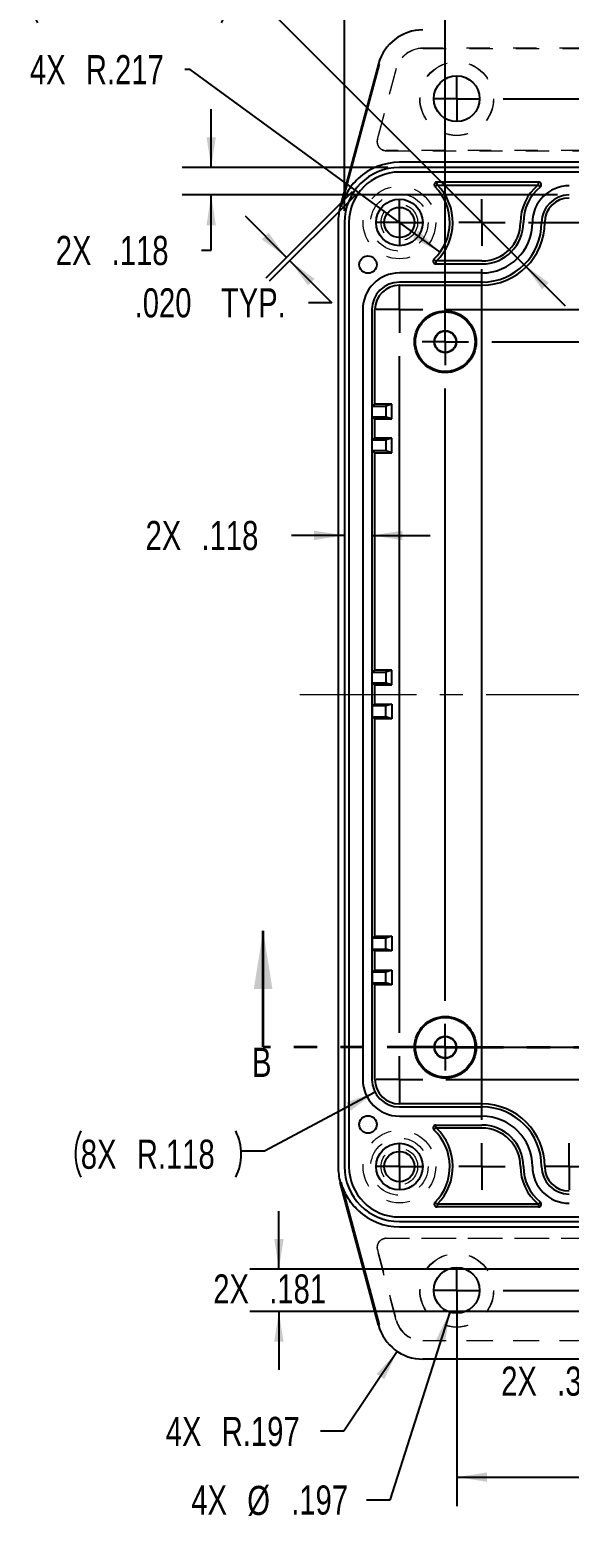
# Model space of a CAD drawing. Header units: inches. Extents: x 0.3 to 21.8, y 0.2 to 16.9.
# Drawn here: x 6.89 to 9.2, y 7.17 to 13.58 of the extents above; entities that cross this region are included whole.
import ezdxf

# ---------------------------------------------------------------- set-up
doc = ezdxf.new("R2010")
doc.units = ezdxf.units.IN
doc.header["$MEASUREMENT"] = 0
for name, pattern in [('CENTERX2', [0.8, 0.5, -0.1, 0.1, -0.1]), ('HIDDEN', [0.075, 0.05, -0.025]), ('PHANTOM', [0.5, 0.25, -0.05, 0.05, -0.05, 0.05, -0.05])]:
    doc.linetypes.add(name, pattern=pattern)
doc.layers.add('SLD-0', color=7, linetype='Continuous')
doc.styles.add('SLDTEXTSTYLE1', font='TXT', dxfattribs={"width": 0.75})
doc.styles.add('SLDTEXTSTYLE3', font='TXT', dxfattribs={"width": 0.6875})
doc.dimstyles.new('SLDDIMSTYLE0', dxfattribs={"dimtxt": 0.125, "dimasz": 0.13, "dimexe": 0, "dimexo": 0.0625, "dimgap": 0.03125, "dimtad": 0, "dimtih": 1, "dimtoh": 1, "dimdec": 3, "dimrnd": 1e-09, "dimzin": 4, "dimdsep": 46, "dimtxsty": 'SLDTEXTSTYLE1', "dimsah": 1, "dimcen": 0.09, "dimadec": 0, "dimazin": 1, "dimtfac": 1, "dimtdec": 3, "dimtmove": 0, "dimatfit": 0, "dimfxl": 0, "dimfrac": 2, "dimtolj": 1, "dimtzin": 12, "dimarcsym": 0})
doc.dimstyles.new('SLDDIMSTYLE1', dxfattribs={"dimtxt": 0.125, "dimasz": 0.13, "dimexe": 0, "dimexo": 0.0625, "dimgap": 0.03125, "dimtad": 0, "dimtih": 1, "dimtoh": 1, "dimdec": 3, "dimrnd": 1e-09, "dimzin": 12, "dimdsep": 46, "dimtxsty": 'SLDTEXTSTYLE1', "dimsah": 1, "dimcen": 0.09, "dimadec": 0, "dimazin": 3, "dimtfac": 1, "dimtdec": 3, "dimtofl": 0, "dimtmove": 0, "dimatfit": 3, "dimfxl": 0, "dimfrac": 2, "dimtolj": 1, "dimtzin": 12, "dimarcsym": 0})
doc.dimstyles.new('SLDDIMSTYLE10', dxfattribs={"dimtxt": 0.125, "dimasz": 0.13, "dimexe": 0, "dimexo": 0.0625, "dimgap": 0.03125, "dimtad": 0, "dimtih": 1, "dimtoh": 1, "dimdec": 3, "dimrnd": 1e-09, "dimzin": 12, "dimdsep": 46, "dimtxsty": 'SLDTEXTSTYLE1', "dimsah": 1, "dimcen": 0, "dimadec": 0, "dimazin": 3, "dimtfac": 1, "dimtdec": 3, "dimtofl": 0, "dimtmove": 0, "dimatfit": 3, "dimfxl": 0, "dimfrac": 2, "dimtolj": 1, "dimtzin": 12, "dimarcsym": 0})
doc.dimstyles.new('SLDDIMSTYLE3', dxfattribs={"dimtxt": 0.125, "dimasz": 0.13, "dimexe": 0, "dimexo": 0.0625, "dimgap": 0.03125, "dimtad": 0, "dimtih": 1, "dimtoh": 1, "dimdec": 3, "dimrnd": 1e-09, "dimzin": 12, "dimdsep": 46, "dimtxsty": 'SLDTEXTSTYLE1', "dimsah": 1, "dimcen": 0, "dimadec": 0, "dimazin": 3, "dimtfac": 1, "dimtdec": 3, "dimtofl": 0, "dimtmove": 1, "dimatfit": 3, "dimfxl": 0, "dimfrac": 2, "dimtolj": 1, "dimtzin": 12, "dimarcsym": 0})
doc.dimstyles.new('SLDDIMSTYLE4', dxfattribs={"dimtxt": 0.125, "dimasz": 0.13, "dimexe": 0, "dimexo": 0.0625, "dimgap": 0.03125, "dimtad": 0, "dimtih": 1, "dimtoh": 1, "dimdec": 3, "dimrnd": 1e-09, "dimzin": 12, "dimdsep": 46, "dimtxsty": 'SLDTEXTSTYLE1', "dimsah": 1, "dimcen": 0, "dimadec": 0, "dimazin": 3, "dimtfac": 1, "dimtdec": 3, "dimtofl": 0, "dimtmove": 1, "dimatfit": 3, "dimfxl": 0, "dimfrac": 2, "dimtolj": 1, "dimtzin": 12, "dimarcsym": 0})
doc.dimstyles.new('SLDDIMSTYLE6', dxfattribs={"dimtxt": 0.125, "dimasz": 0.13, "dimexe": 0, "dimexo": 0.0625, "dimgap": 0.03125, "dimtad": 0, "dimtih": 1, "dimtoh": 1, "dimdec": 3, "dimrnd": 1e-09, "dimzin": 12, "dimdsep": 46, "dimtxsty": 'SLDTEXTSTYLE1', "dimsah": 1, "dimcen": 0.09, "dimadec": 0, "dimazin": 3, "dimtfac": 1, "dimtdec": 3, "dimtmove": 0, "dimatfit": 0, "dimfxl": 0, "dimfrac": 2, "dimtolj": 1, "dimtzin": 12, "dimarcsym": 0})
doc.dimstyles.new('SLDDIMSTYLE8', dxfattribs={"dimtxt": 0.125, "dimasz": 0.13, "dimexe": 0, "dimexo": 0.0625, "dimgap": 0.03125, "dimtad": 0, "dimtih": 1, "dimtoh": 1, "dimdec": 3, "dimrnd": 1e-09, "dimzin": 12, "dimdsep": 46, "dimtxsty": 'SLDTEXTSTYLE1', "dimsah": 1, "dimcen": 0, "dimadec": 0, "dimazin": 3, "dimtfac": 1, "dimtdec": 3, "dimtofl": 0, "dimtmove": 0, "dimatfit": 3, "dimfxl": 0, "dimfrac": 2, "dimtolj": 1, "dimtzin": 12, "dimarcsym": 0})
doc.dimstyles.new('SLDDIMSTYLE9', dxfattribs={"dimtxt": 0.125, "dimasz": 0.13, "dimexe": 0, "dimexo": 0.0625, "dimgap": 0.03125, "dimtad": 0, "dimtih": 1, "dimtoh": 1, "dimdec": 3, "dimrnd": 1e-09, "dimzin": 12, "dimdsep": 46, "dimtxsty": 'SLDTEXTSTYLE1', "dimsah": 1, "dimcen": 0, "dimadec": 0, "dimazin": 3, "dimtfac": 1, "dimtdec": 3, "dimtofl": 0, "dimtmove": 0, "dimatfit": 3, "dimfxl": 0, "dimfrac": 2, "dimtolj": 1, "dimtzin": 12, "dimarcsym": 0})

# ---------------------------------------------------------------- blocks, each defined once
blk = doc.blocks.new('_D')
at = {"layer": 'SLD-0'}
for p, q in [((8.2689, 12.8883), (7.8986, 12.5181)), ((8.2828, 12.8744), (7.9126, 12.5042)), ((7.987, 12.6065), (7.8103, 12.7833)), ((8.001, 12.5926), (8.1811, 12.4125)), ((8.1811, 12.4125), (8.0811, 12.4125))]:
    blk.add_line(p, q, dxfattribs=at)
for points in [[(7.987, 12.6065), (7.9093, 12.7126), (7.881, 12.6843)], [(8.001, 12.5926), (8.0787, 12.4865), (8.107, 12.5148)]]:
    blk.add_solid(points, dxfattribs=at)
at = {"layer": 'SLD-0', "char_height": 0.125, "attachment_point": 1, "style": 'SLDTEXTSTYLE1'}
for s, insert in [('.020', (7.3349, 12.4744)), ('TYP.', (7.7049, 12.4744))]:
    blk.add_mtext(s, dxfattribs=dict(at, insert=insert))
blk = doc.blocks.new('_D_2')
at = {"layer": 'SLD-0'}
for p, q in [((8.2351, 12.8068), (8.2351, 14.3383)), ((11.7781, 12.8068), (11.7781, 14.3383)), ((8.2351, 14.2133), (9.7615, 14.2133)), ((11.7781, 14.2133), (10.3021, 14.2133))]:
    blk.add_line(p, q, dxfattribs=at)
for points in [[(8.2351, 14.2133), (8.3651, 14.1933), (8.3651, 14.2333)], [(11.7781, 14.2133), (11.6481, 14.2333), (11.6481, 14.1933)]]:
    blk.add_solid(points, dxfattribs=at)
at = {"layer": 'SLD-0', "insert": (9.824, 14.2752), "char_height": 0.125, "attachment_point": 1, "style": 'SLDTEXTSTYLE1'}
blk.add_mtext('3.543', dxfattribs=at)
blk = doc.blocks.new('_D_4')
at = {"layer": 'SLD-0'}
for p, q in [((7.8704, 13.7128), (7.7704, 13.7128)), ((9.0065, 12.5757), (7.8704, 13.7128)), ((9.0065, 12.5757), (9.1832, 12.3989))]:
    blk.add_line(p, q, dxfattribs=at)
for centre, start, end in [((7.1168, 13.7128), 153.43495, 206.56505), ((7.5095, 13.7128), 333.43495, 26.56505)]:
    blk.add_arc(centre, 0.2218, start, end, dxfattribs=at)
blk.add_solid([(9.0065, 12.5757), (9.0842, 12.4696), (9.1125, 12.4979)], dxfattribs=at)
at = {"layer": 'SLD-0', "char_height": 0.125, "attachment_point": 1}
for s, insert, style in [('4X R', (6.9809, 13.7747), 'SLDTEXTSTYLE3'), ('.256', (7.3222, 13.7747), 'SLDTEXTSTYLE1')]:
    blk.add_mtext(s, dxfattribs=dict(at, insert=insert, style=style))
blk = doc.blocks.new('_D_5')
at = {"layer": 'SLD-0'}
for p, q in [((7.5736, 13.4133), (7.5498, 13.4133)), ((8.6459, 12.629), (7.5736, 13.4133))]:
    blk.add_line(p, q, dxfattribs=at)
blk.add_solid([(8.6459, 12.629), (8.5528, 12.7219), (8.5291, 12.6896)], dxfattribs=at)
at = {"layer": 'SLD-0', "char_height": 0.125, "attachment_point": 1, "style": 'SLDTEXTSTYLE1'}
for s, insert in [('4X', (6.8853, 13.4752)), ('R.217', (7.1254, 13.4752))]:
    blk.add_mtext(s, dxfattribs=dict(at, insert=insert))
blk = doc.blocks.new('_D_8')
at = {"layer": 'SLD-0'}
for p, q in [((7.6634, 12.9928), (7.6634, 13.2428)), ((8.4211, 12.9928), (7.5384, 12.9928)), ((9.1496, 12.8748), (7.5384, 12.8748)), ((7.6634, 12.6373), (7.6634, 12.8748)), ((7.6219, 12.6373), (7.6634, 12.6373))]:
    blk.add_line(p, q, dxfattribs=at)
for points in [[(7.6634, 12.9928), (7.6834, 13.1228), (7.6434, 13.1228)], [(7.6634, 12.8748), (7.6434, 12.7448), (7.6834, 12.7448)]]:
    blk.add_solid(points, dxfattribs=at)
at = {"layer": 'SLD-0', "char_height": 0.125, "attachment_point": 1, "style": 'SLDTEXTSTYLE1'}
for s, insert in [('2X', (6.9962, 12.6992)), ('.118', (7.2363, 12.6992))]:
    blk.add_mtext(s, dxfattribs=dict(at, insert=insert))
blk = doc.blocks.new('_D_9')
at = {"layer": 'SLD-0'}
for p, q in [((8.2351, 11.4138), (8.0075, 11.4138)), ((8.3531, 11.4138), (8.6031, 11.4138))]:
    blk.add_line(p, q, dxfattribs=at)
for points in [[(8.2351, 11.4138), (8.1051, 11.4338), (8.1051, 11.3938)], [(8.3531, 11.4138), (8.4831, 11.3938), (8.4831, 11.4338)]]:
    blk.add_solid(points, dxfattribs=at)
at = {"layer": 'SLD-0', "char_height": 0.125, "attachment_point": 1, "style": 'SLDTEXTSTYLE1'}
for s, insert in [('2X', (7.3817, 11.4758)), ('.118', (7.6218, 11.4758))]:
    blk.add_mtext(s, dxfattribs=dict(at, insert=insert))
blk = doc.blocks.new('_D_11')
at = {"layer": 'SLD-0'}
for p, q in [((8.3669, 9.0235), (7.8919, 8.7711)), ((7.8919, 8.7711), (7.7919, 8.7711))]:
    blk.add_line(p, q, dxfattribs=at)
for centre, start, end in [((7.3024, 8.7584), 153.43495, 206.56505), ((7.5701, 8.7584), 333.43495, 26.56505)]:
    blk.add_arc(centre, 0.2219, start, end, dxfattribs=at)
blk.add_solid([(8.3669, 9.0235), (8.2427, 8.9801), (8.2615, 8.9448)], dxfattribs=at)
at = {"layer": 'SLD-0', "char_height": 0.125, "attachment_point": 1, "style": 'SLDTEXTSTYLE1'}
for s, insert in [('8X', (7.1039, 8.8203)), ('R.118', (7.344, 8.8203))]:
    blk.add_mtext(s, dxfattribs=dict(at, insert=insert))
blk = doc.blocks.new('_D_12')
at = {"layer": 'SLD-0'}
for p, q in [((8.4621, 7.9115), (8.233, 7.5687)), ((8.233, 7.5687), (8.133, 7.5687))]:
    blk.add_line(p, q, dxfattribs=at)
blk.add_solid([(8.4621, 7.9115), (8.3733, 7.8145), (8.4065, 7.7923)], dxfattribs=at)
at = {"layer": 'SLD-0', "char_height": 0.125, "attachment_point": 1, "style": 'SLDTEXTSTYLE1'}
for s, insert in [('R.197', (7.7085, 7.6306)), ('4X', (7.4684, 7.6306))]:
    blk.add_mtext(s, dxfattribs=dict(at, insert=insert))
blk = doc.blocks.new('_D_13')
at = {"layer": 'SLD-0'}
for p, q in [((8.6873, 8.0798), (8.4299, 7.2737)), ((8.4299, 7.2737), (8.3299, 7.2737))]:
    blk.add_line(p, q, dxfattribs=at)
blk.add_solid([(8.6873, 8.0798), (8.6287, 7.962), (8.6668, 7.9499)], dxfattribs=at)
at = {"layer": 'SLD-0', "char_height": 0.125, "attachment_point": 1, "style": 'SLDTEXTSTYLE1'}
for s, insert in [('4X', (7.5781, 7.3363)), ('%%c', (7.8182, 7.3344)), ('.197', (8.0067, 7.3363))]:
    blk.add_mtext(s, dxfattribs=dict(at, insert=insert))
blk = doc.blocks.new('_D_14')
at = {"layer": 'SLD-0'}
for p, q in [((9.8819, 8.062), (9.5715, 7.7846)), ((9.5715, 7.7846), (9.4715, 7.7846))]:
    blk.add_line(p, q, dxfattribs=at)
blk.add_arc((10.0066, 8.1735), 0.1673, 163.87362, 258.55438, dxfattribs=at)
blk.add_solid([(9.8819, 8.062), (9.7716, 7.9903), (9.7983, 7.9605)], dxfattribs=at)
at = {"layer": 'SLD-0', "char_height": 0.125, "attachment_point": 1, "style": 'SLDTEXTSTYLE1'}
for s, insert in [('2X', (8.9081, 7.8465)), ('.335', (9.1482, 7.8465))]:
    blk.add_mtext(s, dxfattribs=dict(at, insert=insert))
blk = doc.blocks.new('_D_15')
at = {"layer": 'SLD-0'}
for p, q in [((7.954, 8.2641), (7.954, 8.5141)), ((10.0973, 8.2641), (7.829, 8.2641)), ((9.6613, 8.083), (7.829, 8.083)), ((7.954, 8.083), (7.954, 7.833))]:
    blk.add_line(p, q, dxfattribs=at)
for points in [[(7.954, 8.2641), (7.974, 8.3941), (7.934, 8.3941)], [(7.954, 8.083), (7.934, 7.953), (7.974, 7.953)]]:
    blk.add_solid(points, dxfattribs=at)
at = {"layer": 'SLD-0', "char_height": 0.125, "attachment_point": 1, "style": 'SLDTEXTSTYLE1'}
for s, insert in [('2X', (7.6723, 8.2422)), ('.181', (7.9124, 8.2422))]:
    blk.add_mtext(s, dxfattribs=dict(at, insert=insert))
blk = doc.blocks.new('_D_18')
at = {"layer": 'SLD-0'}
for p, q in [((8.7172, 8.1235), (8.7172, 7.247)), ((11.296, 8.1235), (11.296, 7.247)), ((8.7172, 7.372), (9.7327, 7.372)), ((11.296, 7.372), (10.3884, 7.372))]:
    blk.add_line(p, q, dxfattribs=at)
for points in [[(8.7172, 7.372), (8.8472, 7.352), (8.8472, 7.392)], [(11.296, 7.372), (11.166, 7.392), (11.166, 7.352)]]:
    blk.add_solid(points, dxfattribs=at)
at = {"layer": 'SLD-0', "char_height": 0.125, "attachment_point": 1, "style": 'SLDTEXTSTYLE1'}
for s, insert in [('2X', (9.7327, 7.4339)), ('2.579', (9.9728, 7.4339))]:
    blk.add_mtext(s, dxfattribs=dict(at, insert=insert))
blk = doc.blocks.new('_D_23')
at = {"layer": 'SLD-0'}
for p, q in [((8.6682, 12.2948), (8.6682, 14.1021)), ((11.345, 12.2948), (11.345, 14.1021)), ((8.6682, 13.9771), (9.8005, 13.9771)), ((11.345, 13.9771), (10.263, 13.9771))]:
    blk.add_line(p, q, dxfattribs=at)
for centre, start, end in [((10.0224, 13.9644), 153.43495, 206.56505), ((10.0412, 13.9644), 333.43495, 26.56505)]:
    blk.add_arc(centre, 0.2219, start, end, dxfattribs=at)
for points in [[(8.6682, 13.9771), (8.7982, 13.9571), (8.7982, 13.9971)], [(11.345, 13.9771), (11.215, 13.9971), (11.215, 13.9571)]]:
    blk.add_solid(points, dxfattribs=at)
at = {"layer": 'SLD-0', "insert": (9.824, 14.0263), "char_height": 0.125, "attachment_point": 1, "style": 'SLDTEXTSTYLE1'}
blk.add_mtext('2.677', dxfattribs=at)
blk = doc.blocks.new('SW_CENTERMARKSYMBOL_0')
at = {"layer": 'SLD-0', "color": 0}
for p, q in [((0, 0), (0, 0.1)), ((0.3545, 0), (0.3545, 0.1)), ((2.7165, 0), (2.7165, 0.1)), ((3.071, 0), (3.071, 0.1)), ((0, 0), (-0.1, 0)), ((0, 0), (0, -0.1)), ((0, 0), (0.1, 0)), ((0.3545, 0), (0.2545, 0)), ((0.3545, 0), (0.3545, -0.1)), ((0.3545, 0), (0.4545, 0)), ((0.5545, 0), (2.5165, 0)), ((2.7165, 0), (2.6165, 0)), ((2.7165, 0), (2.7165, -0.1)), ((2.7165, 0), (2.8165, 0)), ((3.071, 0), (2.971, 0)), ((3.071, 0), (3.071, -0.1)), ((3.071, 0), (3.171, 0)), ((0.3545, -3.852), (0.3545, -0.2)), ((2.7165, -3.852), (2.7165, -0.2)), ((0, -0.374), (0, -0.274)), ((3.071, -0.374), (3.071, -0.274)), ((0, -0.374), (-0.1, -0.374)), ((0, -0.374), (0, -0.474)), ((0, -0.374), (0.1, -0.374)), ((0.2, -0.374), (2.871, -0.374)), ((3.071, -0.374), (2.971, -0.374)), ((3.071, -0.374), (3.071, -0.474)), ((3.071, -0.374), (3.171, -0.374)), ((0.1971, -0.512), (0.1971, -0.412)), ((2.8739, -0.512), (2.8739, -0.412)), ((0.1971, -0.512), (0.0971, -0.512)), ((0.1971, -0.512), (0.1971, -0.612)), ((0.1971, -0.512), (0.2971, -0.512)), ((0.3971, -0.512), (2.6739, -0.512)), ((2.8739, -0.512), (2.7739, -0.512)), ((2.8739, -0.512), (2.8739, -0.612)), ((2.8739, -0.512), (2.9739, -0.512)), ((0, -3.478), (0, -0.574)), ((3.071, -3.478), (3.071, -0.574)), ((0.1971, -3.34), (0.1971, -0.712)), ((2.8739, -3.34), (2.8739, -0.712)), ((0.1971, -3.54), (0.1971, -3.44)), ((2.8739, -3.54), (2.8739, -3.44)), ((0, -3.678), (0, -3.578)), ((0.1971, -3.54), (0.0971, -3.54)), ((0.1971, -3.54), (0.1971, -3.64)), ((0.1971, -3.54), (0.2971, -3.54)), ((0.3971, -3.54), (2.6739, -3.54)), ((2.8739, -3.54), (2.7739, -3.54)), ((2.8739, -3.54), (2.8739, -3.64)), ((2.8739, -3.54), (2.9739, -3.54)), ((3.071, -3.678), (3.071, -3.578)), ((0, -3.678), (-0.1, -3.678)), ((0, -3.678), (0, -3.778)), ((0, -3.678), (0.1, -3.678)), ((0.2, -3.678), (2.871, -3.678)), ((3.071, -3.678), (2.971, -3.678)), ((3.071, -3.678), (3.071, -3.778)), ((3.071, -3.678), (3.171, -3.678)), ((0, -4.052), (0, -3.952)), ((0.3545, -4.052), (0.3545, -3.952)), ((0.7285, -4.052), (0.7285, -3.952)), ((2.3425, -4.052), (2.3425, -3.952)), ((2.7165, -4.052), (2.7165, -3.952)), ((3.071, -4.052), (3.071, -3.952)), ((0, -4.052), (-0.1, -4.052)), ((0, -4.052), (0, -4.152)), ((0, -4.052), (0.1, -4.052)), ((0.3545, -4.052), (0.2545, -4.052)), ((0.3545, -4.052), (0.3545, -4.152)), ((0.3545, -4.052), (0.4545, -4.052)), ((0.7285, -4.052), (0.6285, -4.052)), ((0.7285, -4.052), (0.7285, -4.152)), ((0.7285, -4.052), (0.8285, -4.052)), ((0.9285, -4.052), (2.1425, -4.052)), ((2.3425, -4.052), (2.2425, -4.052)), ((2.3425, -4.052), (2.3425, -4.152)), ((2.3425, -4.052), (2.4425, -4.052)), ((2.7165, -4.052), (2.6165, -4.052)), ((2.7165, -4.052), (2.7165, -4.152)), ((2.7165, -4.052), (2.8165, -4.052)), ((3.071, -4.052), (2.971, -4.052)), ((3.071, -4.052), (3.071, -4.152)), ((3.071, -4.052), (3.171, -4.052))]:
    blk.add_line(p, q, dxfattribs=at)
blk = doc.blocks.new('SW_CENTERMARKSYMBOL_1')
at = {"layer": 'SLD-0', "color": 0}
for p, q in [((0, 0), (0, 0.1)), ((0.9941, 0), (0.9941, 0.1)), ((1.2894, 0), (1.2894, 0.1)), ((1.5846, 0), (1.5846, 0.1)), ((2.5787, 0), (2.5787, 0.1)), ((0, 0), (-0.1, 0)), ((0, 0), (0, -0.1)), ((0, 0), (0.1, 0)), ((0.2, 0), (0.7941, 0)), ((0.9941, 0), (0.8941, 0)), ((0.9941, 0), (0.9941, -0.1)), ((0.9941, 0), (1.0941, 0)), ((1.2894, 0), (1.1894, 0)), ((1.2894, 0), (1.2894, -0.1)), ((1.2894, 0), (1.3894, 0)), ((1.5846, 0), (1.4846, 0)), ((1.5846, 0), (1.5846, -0.1)), ((1.5846, 0), (1.6846, 0)), ((1.7846, 0), (2.3787, 0)), ((2.5787, 0), (2.4787, 0)), ((2.5787, 0), (2.5787, -0.1)), ((2.5787, 0), (2.6787, 0))]:
    blk.add_line(p, q, dxfattribs=at)
blk = doc.blocks.new('SW_CENTERMARKSYMBOL_2')
at = {"layer": 'SLD-0', "color": 0}
for p, q in [((0, 0), (0, 0.1)), ((0.9941, 0), (0.9941, 0.1)), ((1.2894, 0), (1.2894, 0.1)), ((1.5846, 0), (1.5846, 0.1)), ((2.5787, 0), (2.5787, 0.1)), ((0, 0), (-0.1, 0)), ((0, 0), (0, -0.1)), ((0, 0), (0.1, 0)), ((0.2, 0), (0.7941, 0)), ((0.9941, 0), (0.8941, 0)), ((0.9941, 0), (0.9941, -0.1)), ((0.9941, 0), (1.0941, 0)), ((1.2894, 0), (1.1894, 0)), ((1.2894, 0), (1.2894, -0.1)), ((1.2894, 0), (1.3894, 0)), ((1.5846, 0), (1.4846, 0)), ((1.5846, 0), (1.5846, -0.1)), ((1.5846, 0), (1.6846, 0)), ((1.7846, 0), (2.3787, 0)), ((2.5787, 0), (2.4787, 0)), ((2.5787, 0), (2.5787, -0.1)), ((2.5787, 0), (2.6787, 0))]:
    blk.add_line(p, q, dxfattribs=at)

msp = doc.modelspace()

# ---------------------------------------------------------------- linework, layer by layer
at = {"color": 7, "linetype": 'HIDDEN', "lineweight": 18}
for p, q in [((9.8589646, 13.504633), (8.5715509, 13.504633)), ((8.5715509, 13.5036022), (9.8559041, 13.5036022)), ((8.457465, 13.4170919), (8.3763036, 13.1141928)), ((8.3772991, 13.113926), (8.4584607, 13.4168253)), ((9.8653643, 13.0656637), (8.414332, 13.0656637)), ((8.414332, 13.0646331), (9.8686863, 13.0646331)), ((8.457465, 8.0445521), (8.3763036, 8.3474512)), ((8.3772991, 8.347718), (8.4584607, 8.0448188)), ((8.414332, 8.397011), (9.8686863, 8.397011)), ((9.8653643, 8.3959803), (8.414332, 8.3959803)), ((8.5715509, 7.9580418), (9.8559041, 7.9580418)), ((9.8589646, 7.957011), (8.5715509, 7.957011))]:
    msp.add_line(p, q, dxfattribs=at)
at = {"color": 7, "linetype": 'Continuous', "lineweight": 25}
for p, q in [((8.3814079, 13.4374716), (8.2172538, 12.82484)), ((8.2209163, 12.8238586), (8.3850703, 13.4364901)), ((11.5421001, 13.0151562), (8.4711002, 13.0151562)), ((11.5421001, 12.992822), (8.4711002, 12.992822)), ((11.5421001, 12.973137), (8.4711002, 12.973137)), ((8.6328335, 12.9180189), (8.624468, 12.9096811)), ((8.6328335, 12.9180189), (8.6328335, 12.9298299)), ((9.0684043, 12.9298299), (8.6328335, 12.9298299)), ((8.6349509, 12.917134), (8.6328335, 12.9180189)), ((8.6349509, 12.917134), (9.0659379, 12.917134)), ((9.0684043, 12.9180189), (9.0684043, 12.9298299)), ((9.0684043, 12.9180189), (9.0758584, 12.9088571)), ((8.2082991, 12.756822), (8.2082991, 8.704822)), ((8.2351001, 12.756822), (8.2351001, 8.704822)), ((8.2547852, 12.756822), (8.2547852, 8.704822)), ((8.6276994, 12.590633), (8.6195995, 12.599229)), ((8.6276994, 12.590633), (8.6276994, 12.5788221)), ((8.6276994, 12.5788221), (8.8255569, 12.5788221)), ((8.8255569, 12.5915178), (8.6299131, 12.5915178)), ((8.8255569, 12.5401921), (8.4711002, 12.5401921)), ((8.8255569, 12.500822), (8.4711002, 12.500822)), ((8.4711002, 12.4876108), (8.8255569, 12.4876108)), ((8.3137301, 12.3828219), (8.3137301, 9.0788221)), ((8.3531001, 12.3828219), (8.3531001, 9.0788221)), ((8.3663114, 11.9766635), (8.3663114, 12.3828219)), ((8.3539728, 11.9687669), (8.3663114, 11.9766635)), ((8.3539728, 11.9217669), (8.3539728, 11.9687669)), ((8.3539728, 11.9687669), (8.4133429, 11.9687669)), ((8.4380219, 11.9766635), (8.3663114, 11.9766635)), ((8.4380219, 11.9766635), (8.4133429, 11.9687669)), ((8.4133429, 11.9687669), (8.4133429, 11.9217669)), ((8.4380219, 11.9138704), (8.4380219, 11.9766635)), ((8.3663114, 11.9138704), (8.3539728, 11.9217669)), ((8.4133429, 11.9217669), (8.3539728, 11.9217669)), ((8.3663114, 11.8312382), (8.3663114, 11.9138704)), ((8.3663114, 11.9138704), (8.4380219, 11.9138704)), ((8.4380219, 11.9138704), (8.4133429, 11.9217669)), ((8.3539728, 11.8233417), (8.3663114, 11.8312382)), ((8.3539728, 11.7763417), (8.3539728, 11.8233417)), ((8.3539728, 11.8233417), (8.4133429, 11.8233417)), ((8.4380219, 11.8312382), (8.3663114, 11.8312382)), ((8.4380219, 11.8312382), (8.4133429, 11.8233417)), ((8.4133429, 11.8233417), (8.4133429, 11.7763417)), ((8.4380219, 11.7684452), (8.4380219, 11.8312382)), ((8.3663114, 11.7684452), (8.3539728, 11.7763417)), ((8.4133429, 11.7763417), (8.3539728, 11.7763417)), ((8.3663114, 10.8349312), (8.3663114, 11.7684452)), ((8.3663114, 11.7684452), (8.4380219, 11.7684452)), ((8.4380219, 11.7684452), (8.4133429, 11.7763417)), ((8.3539728, 10.8270346), (8.3663114, 10.8349312)), ((8.3539728, 10.7800346), (8.3539728, 10.8270346)), ((8.3539728, 10.8270346), (8.4133429, 10.8270346)), ((8.3663114, 10.7721381), (8.3539728, 10.7800346)), ((8.4133429, 10.7800346), (8.3539728, 10.7800346)), ((8.4380219, 10.8349312), (8.3663114, 10.8349312)), ((8.4380219, 10.8349312), (8.4133429, 10.8270346)), ((8.4133429, 10.8270346), (8.4133429, 10.7800346)), ((8.4380219, 10.7721381), (8.4133429, 10.7800346)), ((8.4380219, 10.7721381), (8.4380219, 10.8349312)), ((8.3663114, 10.689506), (8.3663114, 10.7721381)), ((8.3663114, 10.7721381), (8.4380219, 10.7721381)), ((8.3663114, 10.689506), (8.3539728, 10.6816094)), ((8.3539728, 10.6816094), (8.3539728, 10.6346094)), ((8.4133429, 10.6816094), (8.3539728, 10.6816094)), ((8.3663114, 10.689506), (8.4380219, 10.689506)), ((8.4380219, 10.689506), (8.4133429, 10.6816094)), ((8.4133429, 10.6346094), (8.4133429, 10.6816094)), ((8.4380219, 10.689506), (8.4380219, 10.6267129)), ((8.3539728, 10.6346094), (8.3663114, 10.6267129)), ((8.3539728, 10.6346094), (8.4133429, 10.6346094)), ((8.3663114, 9.6931989), (8.3663114, 10.6267129)), ((8.4380219, 10.6267129), (8.3663114, 10.6267129)), ((8.4380219, 10.6267129), (8.4133429, 10.6346094)), ((8.3663114, 9.6931989), (8.3539728, 9.6853024)), ((8.3539728, 9.6853024), (8.3539728, 9.6383023)), ((8.4133429, 9.6853024), (8.3539728, 9.6853024)), ((8.3663114, 9.6931989), (8.4380219, 9.6931989)), ((8.4380219, 9.6931989), (8.4133429, 9.6853024)), ((8.4133429, 9.6383023), (8.4133429, 9.6853024)), ((8.4380219, 9.6931989), (8.4380219, 9.6304058)), ((8.3539728, 9.6383023), (8.3663114, 9.6304058)), ((8.3539728, 9.6383023), (8.4133429, 9.6383023)), ((8.3663114, 9.5477737), (8.3663114, 9.6304058)), ((8.4380219, 9.6304058), (8.3663114, 9.6304058)), ((8.4380219, 9.6304058), (8.4133429, 9.6383023)), ((8.3663114, 9.5477737), (8.3539728, 9.5398771)), ((8.3539728, 9.5398771), (8.3539728, 9.4928771)), ((8.4133429, 9.5398771), (8.3539728, 9.5398771)), ((8.3539728, 9.4928771), (8.3663114, 9.4849805)), ((8.3539728, 9.4928771), (8.4133429, 9.4928771)), ((8.3663114, 9.5477737), (8.4380219, 9.5477737)), ((8.4380219, 9.5477737), (8.4133429, 9.5398771)), ((8.4133429, 9.4928771), (8.4133429, 9.5398771)), ((8.4380219, 9.4849805), (8.4133429, 9.4928771)), ((8.4380219, 9.5477737), (8.4380219, 9.4849805)), ((8.3663114, 9.0788221), (8.3663114, 9.4849805)), ((8.4380219, 9.4849805), (8.3663114, 9.4849805)), ((8.8255569, 8.9740332), (8.4711002, 8.9740332)), ((8.4711002, 8.9608221), (8.8255569, 8.9608221)), ((8.4711002, 8.9214519), (8.8255569, 8.9214519)), ((8.6276994, 8.871011), (8.6195995, 8.862415)), ((8.6276994, 8.871011), (8.6276994, 8.882822)), ((8.6276994, 8.882822), (8.8255569, 8.882822)), ((8.8255569, 8.8701262), (8.6299131, 8.8701262)), ((8.3814079, 8.0241725), (8.2172538, 8.6368041)), ((8.3850703, 8.0251539), (8.2209163, 8.6377854)), ((8.6328335, 8.5436252), (8.624468, 8.5519629)), ((8.6349509, 8.54451), (8.6328335, 8.5436252)), ((8.6328335, 8.5436252), (8.6328335, 8.5318141)), ((9.0684043, 8.5318141), (8.6328335, 8.5318141)), ((8.6349509, 8.54451), (9.0659379, 8.54451)), ((9.0684043, 8.5436252), (9.0758584, 8.5527869)), ((9.0684043, 8.5436252), (9.0684043, 8.5318141)), ((8.4711002, 8.488507), (11.5421001, 8.488507)), ((8.4711002, 8.4688221), (11.5421001, 8.4688221)), ((8.4711002, 8.4464878), (11.5421001, 8.4464878)), ((11.4416494, 7.8782707), (8.5715509, 7.8782707))]:
    msp.add_line(p, q, dxfattribs=at)
at = {"color": 7, "linetype": 'Continuous', "lineweight": 35}
msp.add_line((7.8862914, 9.2168535), (7.8862914, 9.7168535), dxfattribs=at)
at = {"color": 7, "linetype": 'PHANTOM', "lineweight": 35}
for q in [(7.8862914, 9.2168535), (10.7512318, 9.2168535)]:
    msp.add_line((8.668171, 9.2168535), q, dxfattribs=at)
at = {"color": 7, "linetype": 'HIDDEN', "lineweight": 18}
for centre, radius in [((8.7172301, 13.2880976), 0.158511), ((8.7172301, 13.2880976), 0.1574803), ((8.4711002, 12.756822), 0.156), ((8.4711002, 12.756822), 0.1230109), ((8.4711002, 12.756822), 0.0787402), ((8.4711002, 8.704822), 0.156), ((8.4711002, 8.704822), 0.1230109), ((8.4711002, 8.704822), 0.0787402), ((8.7172301, 8.1735464), 0.158511), ((8.7172301, 8.1735464), 0.1574803)]:
    msp.add_circle(centre, radius, dxfattribs=at)
at = {"color": 7, "linetype": 'Continuous', "lineweight": 25}
for centre, radius in [((8.7172301, 13.2880976), 0.0984252), ((8.4711002, 12.756822), 0.1), ((8.4711002, 12.756822), 0.0649606), ((8.3362852, 12.5761084), 0.0375), ((8.668171, 12.2447905), 0.132592), ((8.668171, 12.2447905), 0.1279528), ((8.668171, 12.2447905), 0.0475), ((8.668171, 12.2447905), 0.0459539), ((8.668171, 9.2168535), 0.132592), ((8.668171, 9.2168535), 0.1279528), ((8.668171, 9.2168535), 0.0475), ((8.668171, 9.2168535), 0.0459539), ((8.3362852, 8.8855357), 0.0375), ((8.4711002, 8.704822), 0.1), ((8.4711002, 8.704822), 0.0649606), ((8.7172301, 8.1735464), 0.0984252)]:
    msp.add_circle(centre, radius, dxfattribs=at)
for centre, radius, start, end in [((8.5715508, 13.3865228), 0.1968504, 90, 165), ((8.4711002, 12.756822), 0.236, 90, 180), ((8.4711002, 12.756822), 0.216315, 90, 180), ((8.4711002, 12.756822), 0.2583342, 90, 133.23747372), ((8.4711002, 12.756822), 0.2165354, 313.29830021, 44.90481007), ((8.6328335, 12.9180189), 0.011811, 90, 224.90481007), ((8.4711002, 12.756822), 0.2292313, 313.85266801, 44.37455739), ((9.1995568, 12.756822), 0.2086959, 129.81097971, 180), ((9.1995568, 12.756822), 0.196, 129.13240375, 180), ((9.1995568, 12.756822), 0.1573701, 90, 180), ((9.0684043, 12.9180189), 0.011811, 309.13240375, 90), ((9.1995568, 12.756822), 0.118, 90, 180), ((9.1995568, 12.756822), 0.1047888, 90, 180), ((8.4711002, 12.756822), 0.2628011, 165, 180), ((8.8255568, 12.756822), 0.256, 270, 0), ((8.8255568, 12.756822), 0.2166299, 270, 0), ((8.8255568, 12.756822), 0.2692112, 270, 0), ((8.8255568, 12.756822), 0.178, 270, 0), ((8.8255568, 12.756822), 0.1653041, 270, 0), ((8.6276994, 12.590633), 0.011811, 133.29830021, 270), ((8.4711002, 12.382822), 0.1573701, 90, 180), ((8.4711002, 12.382822), 0.118, 90, 180), ((8.4711002, 12.382822), 0.1047888, 90, 180), ((8.4711002, 9.078822), 0.1573701, 180, 270), ((8.4711002, 9.078822), 0.118, 180, 270), ((8.4711002, 9.078822), 0.1047888, 180, 270), ((8.8255568, 8.704822), 0.2692112, 0, 90), ((8.8255568, 8.704822), 0.256, 0, 90), ((8.8255568, 8.704822), 0.2166299, 0, 90), ((8.6276994, 8.871011), 0.011811, 90, 226.70169979), ((8.4711002, 8.704822), 0.2165354, 315.09518993, 46.70169979), ((8.4711002, 8.704822), 0.2292313, 315.62544261, 46.14733199), ((8.8255568, 8.704822), 0.178, 0, 90), ((8.8255568, 8.704822), 0.1653041, 0, 90), ((8.4711002, 8.704822), 0.2628011, 180, 195), ((8.4711002, 8.704822), 0.236, 180, 270), ((8.4711002, 8.704822), 0.216315, 180, 270), ((9.1995568, 8.704822), 0.2086959, 180, 230.18902029), ((9.1995568, 8.704822), 0.196, 180, 230.86759625), ((9.1995568, 8.704822), 0.1573701, 180, 270), ((9.1995568, 8.704822), 0.118, 180, 270), ((9.1995568, 8.704822), 0.1047888, 180, 270), ((8.6328335, 8.5436252), 0.011811, 135.09518993, 270), ((9.0684043, 8.5436252), 0.011811, 270, 50.86759625), ((8.4711002, 8.704822), 0.2583342, 226.76252628, 270), ((8.5715508, 8.0751212), 0.1968504, 195, 270)]:
    msp.add_arc(centre, radius, start, end, dxfattribs=at)
at = {"color": 7, "linetype": 'HIDDEN', "lineweight": 18}
for centre, radius, start, end in [((8.5715508, 13.3865228), 0.1181102, 90, 165), ((8.5715508, 13.3865228), 0.1170795, 90, 165), ((8.4143321, 13.1040031), 0.0393701, 165, 270), ((8.4143321, 13.1040031), 0.0383393, 165, 270), ((8.4143321, 8.3576409), 0.0393701, 90, 195), ((8.4143321, 8.3576409), 0.0383393, 90, 195), ((8.5715508, 8.0751212), 0.1181102, 195, 270), ((8.5715508, 8.0751212), 0.1170795, 195, 270)]:
    msp.add_arc(centre, radius, start, end, dxfattribs=at)
at = {"color": 7, "linetype": 'Continuous', "lineweight": 25}
for points in [[(8.2941351, 12.9450239), (8.284954, 12.936391), (8.2766088, 12.9273302), (8.2613316, 12.9082828), (8.2543966, 12.8982564), (8.2422542, 12.8778992), (8.2369738, 12.8674856), (8.2301345, 12.8514473), (8.2280364, 12.8460315), (8.2242003, 12.835047), (8.2224511, 12.8294347), (8.2209162, 12.8238586)], [(8.2941351, 8.5166202), (8.284954, 8.5252531), (8.2766088, 8.5343138), (8.2613316, 8.5533612), (8.2543966, 8.5633877), (8.2422542, 8.5837448), (8.2369738, 8.5941584), (8.2301345, 8.6101967), (8.2280364, 8.6156126), (8.2242003, 8.6265971), (8.2224511, 8.6322093), (8.2209162, 8.6377854)]]:
    msp.add_open_spline(points, degree=3, knots=[0, 0, 0, 0, 0.25, 0.25, 0.5, 0.5, 0.75, 0.75, 0.875, 0.875, 1, 1, 1, 1], dxfattribs=at)
for points in [[(9.0659379, 12.917134), (9.0667524, 12.917429), (9.0675744, 12.9177239), (9.0684043, 12.9180189)], [(8.6299131, 12.5915179), (8.6291803, 12.5912229), (8.6284425, 12.590928), (8.6276994, 12.590633)], [(8.6299131, 8.8701261), (8.6291803, 8.8704211), (8.6284425, 8.870716), (8.6276994, 8.871011)], [(9.0659379, 8.54451), (9.0667524, 8.5442151), (9.0675744, 8.5439201), (9.0684043, 8.5436252)]]:
    msp.add_open_spline(points, degree=3, dxfattribs=at)
at = {"color": 7, "linetype": 'Continuous', "lineweight": 35}
msp.add_solid([(7.8862914, 9.7168535), (7.8462914, 9.4668535), (7.9262914, 9.4668535)], dxfattribs=at)
at = {"layer": 'SLD-0', "linetype": 'CENTERX2', "lineweight": 18}
msp.add_line((8.0440597, 10.730822), (11.9724581, 10.730822), dxfattribs=at)

# ---------------------------------------------------------------- block references
at = {"layer": 'SLD-0'}
for name, p in [('SW_CENTERMARKSYMBOL_2', (8.7172301, 13.2880976)), ('SW_CENTERMARKSYMBOL_0', (8.4711002, 12.756822)), ('SW_CENTERMARKSYMBOL_1', (8.7172301, 8.1735464))]:
    msp.add_blockref(name, p, dxfattribs=at)

# ---------------------------------------------------------------- texts
at = {"color": 7, "linetype": 'Continuous', "insert": (7.8385587, 9.2145017), "char_height": 0.125, "attachment_point": 1, "style": 'SLDTEXTSTYLE1'}
msp.add_mtext('B', dxfattribs=at)

# ---------------------------------------------------------------- dimensions: what is measured, and where the dimension line sits
at = {"layer": 'SLD-0'}
dim = msp.add_linear_dim(base=(8.2351002, 14.2132945), p1=(11.7781002, 12.756822), p2=(8.2351002, 12.756822), dimstyle='SLDDIMSTYLE1', dxfattribs=at)
dim.commit()
dim.dimension.update_dxf_attribs({"geometry": '_D_2', "text_midpoint": (10.0317816, 14.2132945), "dimtype": 160})
for base, p1, p2, text, dimstyle, picture, middle in [((11.3450293, 13.977074), (8.668171, 12.2447905), (11.3450293, 12.2447905), '(<>)', 'SLDDIMSTYLE1', '_D_23', (10.0317816, 13.977074)), ((8.2351002, 11.4138214), (8.3531002, 12.382822), (8.2351002, 12.756822), '2X <>', 'SLDDIMSTYLE6', '_D_9', (7.6633661, 11.4138214)), ((11.2959702, 7.3719834), (8.7172301, 8.1735464), (11.2959702, 8.1735464), '2X <>', 'SLDDIMSTYLE1', '_D_18', (10.0605508, 7.3719834))]:
    dim = msp.add_linear_dim(base=base, p1=p1, p2=p2, text=text, dimstyle=dimstyle, dxfattribs=at)
    dim.commit()
    dim.dimension.update_dxf_attribs({"geometry": picture, "text_midpoint": middle, "dimtype": 160})
for center, mpoint, text, dimstyle, picture, middle in [((8.8255568, 12.756822), (9.0065059, 12.5757325), '(4X <>)', 'SLDDIMSTYLE3', '_D_4', (7.3131368, 13.7127606)), ((8.4711002, 12.756822), (8.6458702, 12.6289822), '4X <>', 'SLDDIMSTYLE4', '_D_5', (7.2175481, 13.4133034)), ((8.4711002, 9.078822), (8.3668953, 9.0234565), '(8X <>)', 'SLDDIMSTYLE8', '_D_11', (7.4362255, 8.7711058)), ((8.5715508, 8.0751212), (8.4621456, 7.9114735), '4X <>', 'SLDDIMSTYLE8', '_D_12', (7.8006975, 7.5687023))]:
    dim = msp.add_radius_dim(center=center, mpoint=mpoint, text=text, dimstyle=dimstyle, dxfattribs=at)
    dim.commit()
    dim.dimension.update_dxf_attribs({"geometry": picture, "text_midpoint": middle, "dimtype": 164})
for base, p1, p2, angle, text, dimstyle, picture, middle in [((7.6633661, 12.992822), (9.1995568, 12.874822), (8.4711002, 12.992822), 90, '2X <>', 'SLDDIMSTYLE6', '_D_8', (7.6633661, 12.6372535)), ((7.9870357, 12.606512), (8.3181424, 12.9097798), (8.304223, 12.9236992), 315, '<> TYP.', 'SLDDIMSTYLE0', '_D', (8.1810929, 12.4124548)), ((7.9539997, 8.0829952), (10.1473034, 8.2640976), (9.7113246, 8.0829952), 90, '2X <>', 'SLDDIMSTYLE6', '_D_15', (7.9539997, 8.1802993))]:
    dim = msp.add_linear_dim(base=base, p1=p1, p2=p2, angle=angle, text=text, dimstyle=dimstyle, dxfattribs=at)
    dim.commit()
    dim.dimension.update_dxf_attribs({"geometry": picture, "text_midpoint": middle, "dimtype": 160})
dim = msp.add_diameter_dim_2p(p1=(10.1313499, 8.2850562), p2=(9.8818504, 8.0620367), text='2X <>', dimstyle='SLDDIMSTYLE10', override={"dimpost": '<>'}, dxfattribs=at)
dim.commit()
dim.dimension.update_dxf_attribs({"geometry": '_D_14', "text_midpoint": (9.1897954, 7.7846062), "dimtype": 163})
dim = msp.add_diameter_dim_2p(p1=(8.7471657, 8.2673088), p2=(8.6872945, 8.0797841), text='4X <>', dimstyle='SLDDIMSTYLE9', dxfattribs=at)
dim.commit()
dim.dimension.update_dxf_attribs({"geometry": '_D_13', "text_midpoint": (7.9539997, 7.2737191), "dimtype": 163})

doc.saveas('drawing.dxf')
